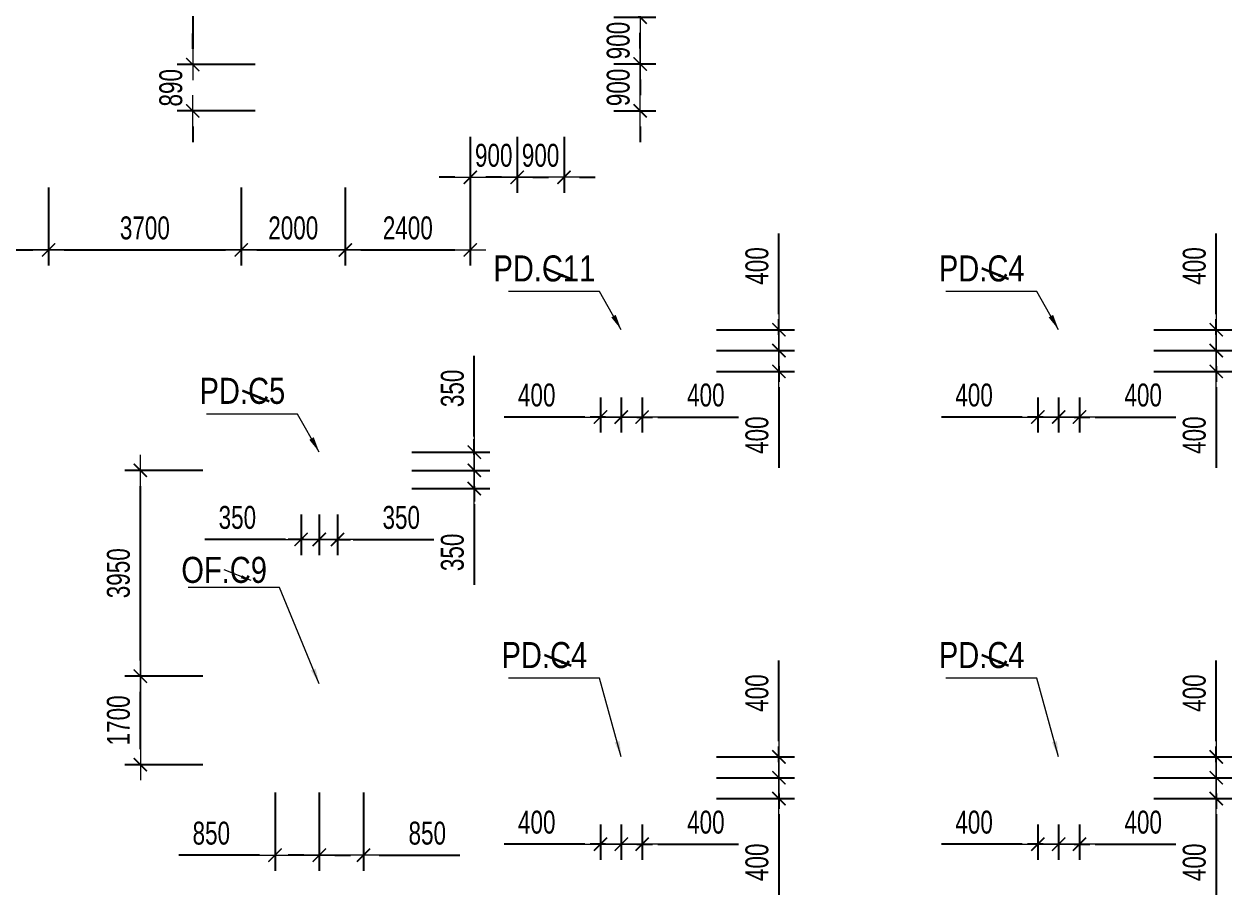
# Model space of a CAD drawing. Header units: millimetres. Extents: x -259680 to 699608, y -1281 to 104748.
# Drawn here: x 77531 to 100727, y 36251 to 52966 of the extents above; entities that cross this region are included whole.
import ezdxf
from ezdxf.enums import TextEntityAlignment as Align

# ---------------------------------------------------------------- set-up
doc = ezdxf.new("R2010")
doc.units = ezdxf.units.MM
doc.layers.get('0').update_dxf_attribs({"lineweight": 20})
doc.layers.get('Defpoints').update_dxf_attribs({"color": 151, "lineweight": 9})
for name, color, linetype, lineweight in [('$0$C1', 20, 'Continuous', 35), ('$1$NDC_S_ANNO', 7, 'Continuous', 20), ('$1$NDC_S_DIM', 1, 'Continuous', 15), ('$1$NDC_S_VN TEXT', 7, 'Continuous', 20), ('NDC_S_DIM', 1, 'Continuous', 15)]:
    doc.layers.add(name, color=color, linetype=linetype, lineweight=lineweight)
doc.styles.add('$1$NDC_DIM', font='', dxfattribs={"width": 0.75})
doc.styles.add('$2$ARIAL', font='arial.ttf', dxfattribs={"width": 0.8})
doc.styles.add('NDC_DIM', font='', dxfattribs={"width": 0.75})
doc.styles.get('$1$NDC_DIM').set_extended_font_data('Dotum')
doc.styles.get('NDC_DIM').set_extended_font_data('Dotum')
doc.dimstyles.new('$0$NDC_dim_150', dxfattribs={"dimscale": 150, "dimtxt": 2.2, "dimasz": 1.5, "dimexe": 1.5, "dimexo": 2.5, "dimgap": 1, "dimtad": 1, "dimdec": 0, "dimzin": 0, "dimdsep": 46, "dimtxsty": '$1$NDC_DIM', "dimblk": '$1$DIMMARK', "dimcen": 0.09, "dimdle": 1.2, "dimclrd": 1, "dimclre": 1, "dimclrt": 3, "dimadec": 0, "dimazin": 0, "dimtfac": 1, "dimtdec": 0, "dimtix": 1, "dimtofl": 0, "dimtmove": 0, "dimatfit": 3, "dimfxl": 0, "dimtolj": 1, "dimtzin": 0, "dimarcsym": 0})
doc.dimstyles.new('$1$NDC_dim_iso', dxfattribs={"dimtxt": 2.2, "dimasz": 1, "dimexe": 1.5, "dimexo": 2.5, "dimgap": 1, "dimtad": 1, "dimdec": 0, "dimzin": 0, "dimdsep": 46, "dimtxsty": '$1$NDC_DIM', "dimblk": '$1$DIMMARK', "dimcen": 0.09, "dimdle": 1.2, "dimclrd": 1, "dimclre": 1, "dimclrt": 3, "dimadec": 0, "dimazin": 0, "dimtfac": 1, "dimtdec": 0, "dimtix": 1, "dimtofl": 0, "dimtmove": 0, "dimatfit": 3, "dimfxl": 0, "dimtolj": 1, "dimtzin": 0, "dimarcsym": 0})
doc.dimstyles.new('NDC_dim_200', dxfattribs={"dimscale": 200, "dimtxt": 2.2, "dimasz": 1.5, "dimexe": 1.5, "dimexo": 2.5, "dimgap": 1, "dimtad": 1, "dimdec": 0, "dimzin": 0, "dimdsep": 46, "dimtxsty": 'NDC_DIM', "dimblk": 'DIMMARK', "dimcen": 0.09, "dimdle": 1.2, "dimclrd": 1, "dimclre": 1, "dimclrt": 3, "dimadec": 0, "dimazin": 0, "dimtfac": 1, "dimtdec": 0, "dimtix": 1, "dimtofl": 0, "dimtmove": 0, "dimatfit": 3, "dimfxl": 0, "dimtolj": 1, "dimtzin": 0, "dimarcsym": 0})

# ---------------------------------------------------------------- blocks, each defined once
blk = doc.blocks.new('$1$DIMMARK')
at = {"layer": '$1$NDC_S_DIM', "color": 1}
blk.add_line((-1.5, 0), (1, 0), dxfattribs=at)
at = {"layer": '$1$NDC_S_DIM', "color": 2, "const_width": 0.1}
blk.add_lwpolyline([(-0.424, -0.424), (0.424, 0.424)], dxfattribs=at)
blk = doc.blocks.new('DIMMARK')
at = {"layer": 'NDC_S_DIM', "color": 1}
blk.add_line((-1.5, 0), (1, 0), dxfattribs=at)
at = {"layer": 'NDC_S_DIM', "color": 2, "const_width": 0.1}
blk.add_lwpolyline([(-0.424, -0.424), (0.424, 0.424)], dxfattribs=at)
blk = doc.blocks.new('*D459')
at = {"layer": 'Defpoints', "color": 0, "ltscale": 100, "transparency": 16777216}
for p in [(89000, 38100), (89400, 38100), (89400, 37224)]:
    blk.add_point(p, dxfattribs=at)
at = {"layer": 'NDC_S_DIM', "color": 1, "lineweight": -2, "ltscale": 100, "transparency": 16777216}
for p, q in [((89000, 37600), (89000, 36924)), ((89400, 37600), (89400, 36924)), ((88700, 37224), (88400, 37224)), ((89700, 37224), (91249, 37224))]:
    blk.add_line(p, q, dxfattribs=at)
at = {"layer": 'NDC_S_DIM', "color": 1, "lineweight": -2, "ltscale": 100, "transparency": 16777216, "xscale": 300, "yscale": 300, "zscale": 300}
blk.add_blockref('DIMMARK', (89000, 37224), dxfattribs=at)
at = {"layer": 'NDC_S_DIM', "color": 1, "lineweight": -2, "ltscale": 100, "transparency": 16777216, "xscale": 300, "yscale": 300, "zscale": 300, "rotation": 180}
blk.add_blockref('DIMMARK', (89400, 37224), dxfattribs=at)
at = {"layer": 'NDC_S_DIM', "color": 3, "ltscale": 100, "transparency": 16777216, "insert": (90624, 37644), "char_height": 440, "attachment_point": 5, "style": 'NDC_DIM'}
blk.add_mtext('\\A1;400', dxfattribs=at)
blk = doc.blocks.new('*D460')
at = {"layer": 'Defpoints', "color": 0, "ltscale": 100, "transparency": 16777216}
for p in [(88600, 38100), (89000, 38100), (89000, 37224)]:
    blk.add_point(p, dxfattribs=at)
at = {"layer": 'NDC_S_DIM', "color": 1, "lineweight": -2, "ltscale": 100, "transparency": 16777216}
for p, q in [((88600, 37600), (88600, 36924)), ((89000, 37600), (89000, 36924)), ((88300, 37224), (86751, 37224)), ((89300, 37224), (89600, 37224))]:
    blk.add_line(p, q, dxfattribs=at)
at = {"layer": 'NDC_S_DIM', "color": 1, "lineweight": -2, "ltscale": 100, "transparency": 16777216, "xscale": 300, "yscale": 300, "zscale": 300}
blk.add_blockref('DIMMARK', (88600, 37224), dxfattribs=at)
at = {"layer": 'NDC_S_DIM', "color": 1, "lineweight": -2, "ltscale": 100, "transparency": 16777216, "xscale": 300, "yscale": 300, "zscale": 300, "rotation": 180}
blk.add_blockref('DIMMARK', (89000, 37224), dxfattribs=at)
at = {"layer": 'NDC_S_DIM', "color": 3, "ltscale": 100, "transparency": 16777216, "insert": (87376, 37644), "char_height": 440, "attachment_point": 5, "style": 'NDC_DIM'}
blk.add_mtext('\\A1;400', dxfattribs=at)
blk = doc.blocks.new('*D461')
at = {"layer": 'Defpoints', "color": 0, "ltscale": 100, "transparency": 16777216}
for p in [(89400, 38900), (92027, 38900), (89400, 38500)]:
    blk.add_point(p, dxfattribs=at)
at = {"layer": 'NDC_S_DIM', "color": 1, "lineweight": -2, "ltscale": 100, "transparency": 16777216}
for p, q in [((92027, 39200), (92027, 40749)), ((90827, 38900), (92327, 38900)), ((90827, 38500), (92327, 38500)), ((92027, 38200), (92027, 37900))]:
    blk.add_line(p, q, dxfattribs=at)
at = {"layer": 'NDC_S_DIM', "color": 1, "lineweight": -2, "ltscale": 100, "transparency": 16777216, "xscale": 300, "yscale": 300, "zscale": 300}
for p, rotation in [((92027, 38900), 270), ((92027, 38500), 90)]:
    blk.add_blockref('DIMMARK', p, dxfattribs=dict(at, rotation=rotation))
at = {"layer": 'NDC_S_DIM', "color": 3, "ltscale": 100, "transparency": 16777216, "insert": (91607, 40124), "char_height": 440, "attachment_point": 5, "rotation": 90, "style": 'NDC_DIM'}
blk.add_mtext('\\A1;400', dxfattribs=at)
blk = doc.blocks.new('*D462')
at = {"layer": 'Defpoints', "color": 0, "ltscale": 100, "transparency": 16777216}
for p in [(89400, 38500), (92027, 38500), (89400, 38100)]:
    blk.add_point(p, dxfattribs=at)
at = {"layer": 'NDC_S_DIM', "color": 1, "lineweight": -2, "ltscale": 100, "transparency": 16777216}
for p, q in [((92027, 38800), (92027, 39100)), ((90827, 38500), (92327, 38500)), ((90827, 38100), (92327, 38100)), ((92027, 37800), (92027, 36251))]:
    blk.add_line(p, q, dxfattribs=at)
at = {"layer": 'NDC_S_DIM', "color": 1, "lineweight": -2, "ltscale": 100, "transparency": 16777216, "xscale": 300, "yscale": 300, "zscale": 300}
for p, rotation in [((92027, 38500), 270), ((92027, 38100), 90)]:
    blk.add_blockref('DIMMARK', p, dxfattribs=dict(at, rotation=rotation))
at = {"layer": 'NDC_S_DIM', "color": 3, "ltscale": 100, "transparency": 16777216, "insert": (91607, 36876), "char_height": 440, "attachment_point": 5, "rotation": 90, "style": 'NDC_DIM'}
blk.add_mtext('\\A1;400', dxfattribs=at)
blk = doc.blocks.new('*D463')
at = {"layer": 'Defpoints', "color": 0, "ltscale": 100, "transparency": 16777216}
for p in [(97400, 38100), (97800, 38100), (97800, 37224)]:
    blk.add_point(p, dxfattribs=at)
at = {"layer": 'NDC_S_DIM', "color": 1, "lineweight": -2, "ltscale": 100, "transparency": 16777216}
for p, q in [((97400, 37600), (97400, 36924)), ((97800, 37600), (97800, 36924)), ((97100, 37224), (96800, 37224)), ((98100, 37224), (99649, 37224))]:
    blk.add_line(p, q, dxfattribs=at)
at = {"layer": 'NDC_S_DIM', "color": 1, "lineweight": -2, "ltscale": 100, "transparency": 16777216, "xscale": 300, "yscale": 300, "zscale": 300}
blk.add_blockref('DIMMARK', (97400, 37224), dxfattribs=at)
at = {"layer": 'NDC_S_DIM', "color": 1, "lineweight": -2, "ltscale": 100, "transparency": 16777216, "xscale": 300, "yscale": 300, "zscale": 300, "rotation": 180}
blk.add_blockref('DIMMARK', (97800, 37224), dxfattribs=at)
at = {"layer": 'NDC_S_DIM', "color": 3, "ltscale": 100, "transparency": 16777216, "insert": (99024, 37644), "char_height": 440, "attachment_point": 5, "style": 'NDC_DIM'}
blk.add_mtext('\\A1;400', dxfattribs=at)
blk = doc.blocks.new('*D464')
at = {"layer": 'Defpoints', "color": 0, "ltscale": 100, "transparency": 16777216}
for p in [(97000, 38100), (97400, 38100), (97400, 37224)]:
    blk.add_point(p, dxfattribs=at)
at = {"layer": 'NDC_S_DIM', "color": 1, "lineweight": -2, "ltscale": 100, "transparency": 16777216}
for p, q in [((97000, 37600), (97000, 36924)), ((97400, 37600), (97400, 36924)), ((96700, 37224), (95151, 37224)), ((97700, 37224), (98000, 37224))]:
    blk.add_line(p, q, dxfattribs=at)
at = {"layer": 'NDC_S_DIM', "color": 1, "lineweight": -2, "ltscale": 100, "transparency": 16777216, "xscale": 300, "yscale": 300, "zscale": 300}
blk.add_blockref('DIMMARK', (97000, 37224), dxfattribs=at)
at = {"layer": 'NDC_S_DIM', "color": 1, "lineweight": -2, "ltscale": 100, "transparency": 16777216, "xscale": 300, "yscale": 300, "zscale": 300, "rotation": 180}
blk.add_blockref('DIMMARK', (97400, 37224), dxfattribs=at)
at = {"layer": 'NDC_S_DIM', "color": 3, "ltscale": 100, "transparency": 16777216, "insert": (95776, 37644), "char_height": 440, "attachment_point": 5, "style": 'NDC_DIM'}
blk.add_mtext('\\A1;400', dxfattribs=at)
blk = doc.blocks.new('*D465')
at = {"layer": 'Defpoints', "color": 0, "ltscale": 100, "transparency": 16777216}
for p in [(97800, 38900), (100427, 38900), (97800, 38500)]:
    blk.add_point(p, dxfattribs=at)
at = {"layer": 'NDC_S_DIM', "color": 1, "lineweight": -2, "ltscale": 100, "transparency": 16777216}
for p, q in [((100427, 39200), (100427, 40749)), ((99227, 38900), (100727, 38900)), ((99227, 38500), (100727, 38500)), ((100427, 38200), (100427, 37900))]:
    blk.add_line(p, q, dxfattribs=at)
at = {"layer": 'NDC_S_DIM', "color": 1, "lineweight": -2, "ltscale": 100, "transparency": 16777216, "xscale": 300, "yscale": 300, "zscale": 300}
for p, rotation in [((100427, 38900), 270), ((100427, 38500), 90)]:
    blk.add_blockref('DIMMARK', p, dxfattribs=dict(at, rotation=rotation))
at = {"layer": 'NDC_S_DIM', "color": 3, "ltscale": 100, "transparency": 16777216, "insert": (100007, 40124), "char_height": 440, "attachment_point": 5, "rotation": 90, "style": 'NDC_DIM'}
blk.add_mtext('\\A1;400', dxfattribs=at)
blk = doc.blocks.new('*D466')
at = {"layer": 'Defpoints', "color": 0, "ltscale": 100, "transparency": 16777216}
for p in [(97800, 38500), (100427, 38500), (97800, 38100)]:
    blk.add_point(p, dxfattribs=at)
at = {"layer": 'NDC_S_DIM', "color": 1, "lineweight": -2, "ltscale": 100, "transparency": 16777216}
for p, q in [((100427, 38800), (100427, 39100)), ((99227, 38500), (100727, 38500)), ((99227, 38100), (100727, 38100)), ((100427, 37800), (100427, 36251))]:
    blk.add_line(p, q, dxfattribs=at)
at = {"layer": 'NDC_S_DIM', "color": 1, "lineweight": -2, "ltscale": 100, "transparency": 16777216, "xscale": 300, "yscale": 300, "zscale": 300}
for p, rotation in [((100427, 38500), 270), ((100427, 38100), 90)]:
    blk.add_blockref('DIMMARK', p, dxfattribs=dict(at, rotation=rotation))
at = {"layer": 'NDC_S_DIM', "color": 3, "ltscale": 100, "transparency": 16777216, "insert": (100007, 36876), "char_height": 440, "attachment_point": 5, "rotation": 90, "style": 'NDC_DIM'}
blk.add_mtext('\\A1;400', dxfattribs=at)
blk = doc.blocks.new('*D533')
at = {"layer": 'Defpoints', "color": 0, "ltscale": 100, "transparency": 16777216}
for p in [(97400, 46300), (97800, 46300), (97800, 45424)]:
    blk.add_point(p, dxfattribs=at)
at = {"layer": 'NDC_S_DIM', "color": 1, "lineweight": -2, "ltscale": 100, "transparency": 16777216}
for p, q in [((97400, 45800), (97400, 45124)), ((97800, 45800), (97800, 45124)), ((97100, 45424), (96800, 45424)), ((98100, 45424), (99649, 45424))]:
    blk.add_line(p, q, dxfattribs=at)
at = {"layer": 'NDC_S_DIM', "color": 1, "lineweight": -2, "ltscale": 100, "transparency": 16777216, "xscale": 300, "yscale": 300, "zscale": 300}
blk.add_blockref('DIMMARK', (97400, 45424), dxfattribs=at)
at = {"layer": 'NDC_S_DIM', "color": 1, "lineweight": -2, "ltscale": 100, "transparency": 16777216, "xscale": 300, "yscale": 300, "zscale": 300, "rotation": 180}
blk.add_blockref('DIMMARK', (97800, 45424), dxfattribs=at)
at = {"layer": 'NDC_S_DIM', "color": 3, "ltscale": 100, "transparency": 16777216, "insert": (99024, 45844), "char_height": 440, "attachment_point": 5, "style": 'NDC_DIM'}
blk.add_mtext('\\A1;400', dxfattribs=at)
blk = doc.blocks.new('*D534')
at = {"layer": 'Defpoints', "color": 0, "ltscale": 100, "transparency": 16777216}
for p in [(97000, 46300), (97400, 46300), (97400, 45424)]:
    blk.add_point(p, dxfattribs=at)
at = {"layer": 'NDC_S_DIM', "color": 1, "lineweight": -2, "ltscale": 100, "transparency": 16777216}
for p, q in [((97000, 45800), (97000, 45124)), ((97400, 45800), (97400, 45124)), ((96700, 45424), (95151, 45424)), ((97700, 45424), (98000, 45424))]:
    blk.add_line(p, q, dxfattribs=at)
at = {"layer": 'NDC_S_DIM', "color": 1, "lineweight": -2, "ltscale": 100, "transparency": 16777216, "xscale": 300, "yscale": 300, "zscale": 300}
blk.add_blockref('DIMMARK', (97000, 45424), dxfattribs=at)
at = {"layer": 'NDC_S_DIM', "color": 1, "lineweight": -2, "ltscale": 100, "transparency": 16777216, "xscale": 300, "yscale": 300, "zscale": 300, "rotation": 180}
blk.add_blockref('DIMMARK', (97400, 45424), dxfattribs=at)
at = {"layer": 'NDC_S_DIM', "color": 3, "ltscale": 100, "transparency": 16777216, "insert": (95776, 45844), "char_height": 440, "attachment_point": 5, "style": 'NDC_DIM'}
blk.add_mtext('\\A1;400', dxfattribs=at)
blk = doc.blocks.new('*D535')
at = {"layer": 'Defpoints', "color": 0, "ltscale": 100, "transparency": 16777216}
for p in [(97800, 47100), (100427, 47100), (97800, 46700)]:
    blk.add_point(p, dxfattribs=at)
at = {"layer": 'NDC_S_DIM', "color": 1, "lineweight": -2, "ltscale": 100, "transparency": 16777216}
for p, q in [((100427, 47400), (100427, 48949)), ((99227, 47100), (100727, 47100)), ((99227, 46700), (100727, 46700)), ((100427, 46400), (100427, 46100))]:
    blk.add_line(p, q, dxfattribs=at)
at = {"layer": 'NDC_S_DIM', "color": 1, "lineweight": -2, "ltscale": 100, "transparency": 16777216, "xscale": 300, "yscale": 300, "zscale": 300}
for p, rotation in [((100427, 47100), 270), ((100427, 46700), 90)]:
    blk.add_blockref('DIMMARK', p, dxfattribs=dict(at, rotation=rotation))
at = {"layer": 'NDC_S_DIM', "color": 3, "ltscale": 100, "transparency": 16777216, "insert": (100007, 48324), "char_height": 440, "attachment_point": 5, "rotation": 90, "style": 'NDC_DIM'}
blk.add_mtext('\\A1;400', dxfattribs=at)
blk = doc.blocks.new('*D536')
at = {"layer": 'Defpoints', "color": 0, "ltscale": 100, "transparency": 16777216}
for p in [(97800, 46700), (100427, 46700), (97800, 46300)]:
    blk.add_point(p, dxfattribs=at)
at = {"layer": 'NDC_S_DIM', "color": 1, "lineweight": -2, "ltscale": 100, "transparency": 16777216}
for p, q in [((100427, 47000), (100427, 47300)), ((99227, 46700), (100727, 46700)), ((99227, 46300), (100727, 46300)), ((100427, 46000), (100427, 44451))]:
    blk.add_line(p, q, dxfattribs=at)
at = {"layer": 'NDC_S_DIM', "color": 1, "lineweight": -2, "ltscale": 100, "transparency": 16777216, "xscale": 300, "yscale": 300, "zscale": 300}
for p, rotation in [((100427, 46700), 270), ((100427, 46300), 90)]:
    blk.add_blockref('DIMMARK', p, dxfattribs=dict(at, rotation=rotation))
at = {"layer": 'NDC_S_DIM', "color": 3, "ltscale": 100, "transparency": 16777216, "insert": (100007, 45076), "char_height": 440, "attachment_point": 5, "rotation": 90, "style": 'NDC_DIM'}
blk.add_mtext('\\A1;400', dxfattribs=at)
blk = doc.blocks.new('*D537')
at = {"layer": 'Defpoints', "color": 0, "ltscale": 100, "transparency": 16777216}
for p in [(89000, 46300), (89400, 46300), (89400, 45424)]:
    blk.add_point(p, dxfattribs=at)
at = {"layer": 'NDC_S_DIM', "color": 1, "lineweight": -2, "ltscale": 100, "transparency": 16777216}
for p, q in [((89000, 45800), (89000, 45124)), ((89400, 45800), (89400, 45124)), ((88700, 45424), (88400, 45424)), ((89700, 45424), (91249, 45424))]:
    blk.add_line(p, q, dxfattribs=at)
at = {"layer": 'NDC_S_DIM', "color": 1, "lineweight": -2, "ltscale": 100, "transparency": 16777216, "xscale": 300, "yscale": 300, "zscale": 300}
blk.add_blockref('DIMMARK', (89000, 45424), dxfattribs=at)
at = {"layer": 'NDC_S_DIM', "color": 1, "lineweight": -2, "ltscale": 100, "transparency": 16777216, "xscale": 300, "yscale": 300, "zscale": 300, "rotation": 180}
blk.add_blockref('DIMMARK', (89400, 45424), dxfattribs=at)
at = {"layer": 'NDC_S_DIM', "color": 3, "ltscale": 100, "transparency": 16777216, "insert": (90624, 45844), "char_height": 440, "attachment_point": 5, "style": 'NDC_DIM'}
blk.add_mtext('\\A1;400', dxfattribs=at)
blk = doc.blocks.new('*D538')
at = {"layer": 'Defpoints', "color": 0, "ltscale": 100, "transparency": 16777216}
for p in [(88600, 46300), (89000, 46300), (89000, 45424)]:
    blk.add_point(p, dxfattribs=at)
at = {"layer": 'NDC_S_DIM', "color": 1, "lineweight": -2, "ltscale": 100, "transparency": 16777216}
for p, q in [((88600, 45800), (88600, 45124)), ((89000, 45800), (89000, 45124)), ((88300, 45424), (86751, 45424)), ((89300, 45424), (89600, 45424))]:
    blk.add_line(p, q, dxfattribs=at)
at = {"layer": 'NDC_S_DIM', "color": 1, "lineweight": -2, "ltscale": 100, "transparency": 16777216, "xscale": 300, "yscale": 300, "zscale": 300}
blk.add_blockref('DIMMARK', (88600, 45424), dxfattribs=at)
at = {"layer": 'NDC_S_DIM', "color": 1, "lineweight": -2, "ltscale": 100, "transparency": 16777216, "xscale": 300, "yscale": 300, "zscale": 300, "rotation": 180}
blk.add_blockref('DIMMARK', (89000, 45424), dxfattribs=at)
at = {"layer": 'NDC_S_DIM', "color": 3, "ltscale": 100, "transparency": 16777216, "insert": (87376, 45844), "char_height": 440, "attachment_point": 5, "style": 'NDC_DIM'}
blk.add_mtext('\\A1;400', dxfattribs=at)
blk = doc.blocks.new('*D539')
at = {"layer": 'Defpoints', "color": 0, "ltscale": 100, "transparency": 16777216}
for p in [(89400, 47100), (92027, 47100), (89400, 46700)]:
    blk.add_point(p, dxfattribs=at)
at = {"layer": 'NDC_S_DIM', "color": 1, "lineweight": -2, "ltscale": 100, "transparency": 16777216}
for p, q in [((92027, 47400), (92027, 48949)), ((90827, 47100), (92327, 47100)), ((90827, 46700), (92327, 46700)), ((92027, 46400), (92027, 46100))]:
    blk.add_line(p, q, dxfattribs=at)
at = {"layer": 'NDC_S_DIM', "color": 1, "lineweight": -2, "ltscale": 100, "transparency": 16777216, "xscale": 300, "yscale": 300, "zscale": 300}
for p, rotation in [((92027, 47100), 270), ((92027, 46700), 90)]:
    blk.add_blockref('DIMMARK', p, dxfattribs=dict(at, rotation=rotation))
at = {"layer": 'NDC_S_DIM', "color": 3, "ltscale": 100, "transparency": 16777216, "insert": (91607, 48324), "char_height": 440, "attachment_point": 5, "rotation": 90, "style": 'NDC_DIM'}
blk.add_mtext('\\A1;400', dxfattribs=at)
blk = doc.blocks.new('*D540')
at = {"layer": 'Defpoints', "color": 0, "ltscale": 100, "transparency": 16777216}
for p in [(89400, 46700), (92027, 46700), (89400, 46300)]:
    blk.add_point(p, dxfattribs=at)
at = {"layer": 'NDC_S_DIM', "color": 1, "lineweight": -2, "ltscale": 100, "transparency": 16777216}
for p, q in [((92027, 47000), (92027, 47300)), ((90827, 46700), (92327, 46700)), ((90827, 46300), (92327, 46300)), ((92027, 46000), (92027, 44451))]:
    blk.add_line(p, q, dxfattribs=at)
at = {"layer": 'NDC_S_DIM', "color": 1, "lineweight": -2, "ltscale": 100, "transparency": 16777216, "xscale": 300, "yscale": 300, "zscale": 300}
for p, rotation in [((92027, 46700), 270), ((92027, 46300), 90)]:
    blk.add_blockref('DIMMARK', p, dxfattribs=dict(at, rotation=rotation))
at = {"layer": 'NDC_S_DIM', "color": 3, "ltscale": 100, "transparency": 16777216, "insert": (91607, 45076), "char_height": 440, "attachment_point": 5, "rotation": 90, "style": 'NDC_DIM'}
blk.add_mtext('\\A1;400', dxfattribs=at)
blk = doc.blocks.new('*D603')
at = {"layer": 'Defpoints', "color": 0, "ltscale": 100, "transparency": 16777216}
for p in [(83200, 38750), (84050, 38750), (84050, 37013)]:
    blk.add_point(p, dxfattribs=at)
at = {"layer": 'NDC_S_DIM', "color": 1, "lineweight": -2, "ltscale": 100, "transparency": 16777216}
for p, q in [((83200, 38213), (83200, 36713)), ((84050, 38213), (84050, 36713)), ((82900, 37013), (82600, 37013)), ((84350, 37013), (85899, 37013))]:
    blk.add_line(p, q, dxfattribs=at)
at = {"layer": 'NDC_S_DIM', "color": 1, "lineweight": -2, "ltscale": 100, "transparency": 16777216, "xscale": 300, "yscale": 300, "zscale": 300}
blk.add_blockref('DIMMARK', (83200, 37013), dxfattribs=at)
at = {"layer": 'NDC_S_DIM', "color": 1, "lineweight": -2, "ltscale": 100, "transparency": 16777216, "xscale": 300, "yscale": 300, "zscale": 300, "rotation": 180}
blk.add_blockref('DIMMARK', (84050, 37013), dxfattribs=at)
at = {"layer": 'NDC_S_DIM', "color": 3, "ltscale": 100, "transparency": 16777216, "insert": (85274, 37433), "char_height": 440, "attachment_point": 5, "style": 'NDC_DIM'}
blk.add_mtext('\\A1;850', dxfattribs=at)
blk = doc.blocks.new('*D604')
at = {"layer": 'Defpoints', "color": 0, "ltscale": 100, "transparency": 16777216}
for p in [(82350, 38750), (83200, 38750), (82350, 37013)]:
    blk.add_point(p, dxfattribs=at)
at = {"layer": 'NDC_S_DIM', "color": 1, "lineweight": -2, "ltscale": 100, "transparency": 16777216}
for p, q in [((82350, 38213), (82350, 36713)), ((83200, 38213), (83200, 36713)), ((82050, 37013), (80501, 37013)), ((83500, 37013), (83800, 37013))]:
    blk.add_line(p, q, dxfattribs=at)
at = {"layer": 'NDC_S_DIM', "color": 1, "lineweight": -2, "ltscale": 100, "transparency": 16777216, "xscale": 300, "yscale": 300, "zscale": 300}
blk.add_blockref('DIMMARK', (82350, 37013), dxfattribs=at)
at = {"layer": 'NDC_S_DIM', "color": 1, "lineweight": -2, "ltscale": 100, "transparency": 16777216, "xscale": 300, "yscale": 300, "zscale": 300, "rotation": 180}
blk.add_blockref('DIMMARK', (83200, 37013), dxfattribs=at)
at = {"layer": 'NDC_S_DIM', "color": 3, "ltscale": 100, "transparency": 16777216, "insert": (81126, 37433), "char_height": 440, "attachment_point": 5, "style": 'NDC_DIM'}
blk.add_mtext('\\A1;850', dxfattribs=at)
blk = doc.blocks.new('*D605')
at = {"layer": 'Defpoints', "color": 0, "ltscale": 100, "transparency": 16777216}
for p in [(79763, 40450), (82350, 40450), (82350, 38750)]:
    blk.add_point(p, dxfattribs=at)
at = {"layer": 'NDC_S_DIM', "color": 1, "lineweight": -2, "ltscale": 100, "transparency": 16777216}
for p, q in [((80963, 40450), (79463, 40450)), ((79763, 39050), (79763, 40150)), ((80963, 38750), (79463, 38750))]:
    blk.add_line(p, q, dxfattribs=at)
at = {"layer": 'NDC_S_DIM', "color": 1, "lineweight": -2, "ltscale": 100, "transparency": 16777216, "xscale": 300, "yscale": 300, "zscale": 300}
for p, rotation in [((79763, 40450), 90), ((79763, 38750), 270)]:
    blk.add_blockref('DIMMARK', p, dxfattribs=dict(at, rotation=rotation))
at = {"layer": 'NDC_S_DIM', "color": 3, "ltscale": 100, "transparency": 16777216, "insert": (79343, 39600), "char_height": 440, "attachment_point": 5, "rotation": 90, "style": 'NDC_DIM'}
blk.add_mtext('\\A1;1700', dxfattribs=at)
blk = doc.blocks.new('*D606')
at = {"layer": 'Defpoints', "color": 0, "ltscale": 100, "transparency": 16777216}
for p in [(79763, 44400), (82350, 44400), (82350, 40450)]:
    blk.add_point(p, dxfattribs=at)
at = {"layer": 'NDC_S_DIM', "color": 1, "lineweight": -2, "ltscale": 100, "transparency": 16777216}
for p, q in [((80963, 44400), (79463, 44400)), ((79763, 40750), (79763, 44100)), ((80963, 40450), (79463, 40450))]:
    blk.add_line(p, q, dxfattribs=at)
at = {"layer": 'NDC_S_DIM', "color": 1, "lineweight": -2, "ltscale": 100, "transparency": 16777216, "xscale": 300, "yscale": 300, "zscale": 300}
for p, rotation in [((79763, 44400), 90), ((79763, 40450), 270)]:
    blk.add_blockref('DIMMARK', p, dxfattribs=dict(at, rotation=rotation))
at = {"layer": 'NDC_S_DIM', "color": 3, "ltscale": 100, "transparency": 16777216, "insert": (79343, 42425), "char_height": 440, "attachment_point": 5, "rotation": 90, "style": 'NDC_DIM'}
blk.add_mtext('\\A1;3950', dxfattribs=at)
blk = doc.blocks.new('*D623')
at = {"layer": 'Defpoints', "color": 0, "ltscale": 100, "transparency": 16777216}
for p in [(83200, 44050), (83550, 44050), (83550, 43074)]:
    blk.add_point(p, dxfattribs=at)
at = {"layer": 'NDC_S_DIM', "color": 1, "lineweight": -2, "ltscale": 100, "transparency": 16777216}
for p, q in [((83200, 43550), (83200, 42774)), ((83550, 43550), (83550, 42774)), ((82900, 43074), (82600, 43074)), ((83850, 43074), (85399, 43074))]:
    blk.add_line(p, q, dxfattribs=at)
at = {"layer": 'NDC_S_DIM', "color": 1, "lineweight": -2, "ltscale": 100, "transparency": 16777216, "xscale": 300, "yscale": 300, "zscale": 300}
blk.add_blockref('DIMMARK', (83200, 43074), dxfattribs=at)
at = {"layer": 'NDC_S_DIM', "color": 1, "lineweight": -2, "ltscale": 100, "transparency": 16777216, "xscale": 300, "yscale": 300, "zscale": 300, "rotation": 180}
blk.add_blockref('DIMMARK', (83550, 43074), dxfattribs=at)
at = {"layer": 'NDC_S_DIM', "color": 3, "ltscale": 100, "transparency": 16777216, "insert": (84774, 43494), "char_height": 440, "attachment_point": 5, "style": 'NDC_DIM'}
blk.add_mtext('\\A1;350', dxfattribs=at)
blk = doc.blocks.new('*D624')
at = {"layer": 'Defpoints', "color": 0, "ltscale": 100, "transparency": 16777216}
for p in [(82850, 44050), (83200, 44050), (83200, 43074)]:
    blk.add_point(p, dxfattribs=at)
at = {"layer": 'NDC_S_DIM', "color": 1, "lineweight": -2, "ltscale": 100, "transparency": 16777216}
for p, q in [((82850, 43550), (82850, 42774)), ((83200, 43550), (83200, 42774)), ((82550, 43074), (81001, 43074)), ((83500, 43074), (83800, 43074))]:
    blk.add_line(p, q, dxfattribs=at)
at = {"layer": 'NDC_S_DIM', "color": 1, "lineweight": -2, "ltscale": 100, "transparency": 16777216, "xscale": 300, "yscale": 300, "zscale": 300}
blk.add_blockref('DIMMARK', (82850, 43074), dxfattribs=at)
at = {"layer": 'NDC_S_DIM', "color": 1, "lineweight": -2, "ltscale": 100, "transparency": 16777216, "xscale": 300, "yscale": 300, "zscale": 300, "rotation": 180}
blk.add_blockref('DIMMARK', (83200, 43074), dxfattribs=at)
at = {"layer": 'NDC_S_DIM', "color": 3, "ltscale": 100, "transparency": 16777216, "insert": (81626, 43494), "char_height": 440, "attachment_point": 5, "style": 'NDC_DIM'}
blk.add_mtext('\\A1;350', dxfattribs=at)
blk = doc.blocks.new('*D625')
at = {"layer": 'Defpoints', "color": 0, "ltscale": 100, "transparency": 16777216}
for p in [(83550, 44750), (86177, 44750), (83550, 44400)]:
    blk.add_point(p, dxfattribs=at)
at = {"layer": 'NDC_S_DIM', "color": 1, "lineweight": -2, "ltscale": 100, "transparency": 16777216}
for p, q in [((86177, 45050), (86177, 46599)), ((84977, 44750), (86477, 44750)), ((84977, 44400), (86477, 44400)), ((86177, 44100), (86177, 43800))]:
    blk.add_line(p, q, dxfattribs=at)
at = {"layer": 'NDC_S_DIM', "color": 1, "lineweight": -2, "ltscale": 100, "transparency": 16777216, "xscale": 300, "yscale": 300, "zscale": 300}
for p, rotation in [((86177, 44750), 270), ((86177, 44400), 90)]:
    blk.add_blockref('DIMMARK', p, dxfattribs=dict(at, rotation=rotation))
at = {"layer": 'NDC_S_DIM', "color": 3, "ltscale": 100, "transparency": 16777216, "insert": (85757, 45974), "char_height": 440, "attachment_point": 5, "rotation": 90, "style": 'NDC_DIM'}
blk.add_mtext('\\A1;350', dxfattribs=at)
blk = doc.blocks.new('*D626')
at = {"layer": 'Defpoints', "color": 0, "ltscale": 100, "transparency": 16777216}
for p in [(83550, 44400), (86177, 44400), (83550, 44050)]:
    blk.add_point(p, dxfattribs=at)
at = {"layer": 'NDC_S_DIM', "color": 1, "lineweight": -2, "ltscale": 100, "transparency": 16777216}
for p, q in [((86177, 44700), (86177, 45000)), ((84977, 44400), (86477, 44400)), ((84977, 44050), (86477, 44050)), ((86177, 43750), (86177, 42201))]:
    blk.add_line(p, q, dxfattribs=at)
at = {"layer": 'NDC_S_DIM', "color": 1, "lineweight": -2, "ltscale": 100, "transparency": 16777216, "xscale": 300, "yscale": 300, "zscale": 300}
for p, rotation in [((86177, 44400), 270), ((86177, 44050), 90)]:
    blk.add_blockref('DIMMARK', p, dxfattribs=dict(at, rotation=rotation))
at = {"layer": 'NDC_S_DIM', "color": 3, "ltscale": 100, "transparency": 16777216, "insert": (85757, 42826), "char_height": 440, "attachment_point": 5, "rotation": 90, "style": 'NDC_DIM'}
blk.add_mtext('\\A1;350', dxfattribs=at)
blk = doc.blocks.new('*D655')
at = {"layer": 'Defpoints', "color": 0, "ltscale": 100, "transparency": 16777216}
for p in [(88360, 53102), (88360, 52202), (89363, 52202)]:
    blk.add_point(p, dxfattribs=at)
at = {"layer": 'NDC_S_DIM', "color": 1, "lineweight": -2, "ltscale": 100, "transparency": 16777216}
for p, q in [((89363, 53402), (89363, 53702)), ((88860, 53102), (89663, 53102)), ((88860, 52202), (89663, 52202)), ((89363, 51902), (89363, 51602))]:
    blk.add_line(p, q, dxfattribs=at)
at = {"layer": 'NDC_S_DIM', "color": 1, "lineweight": -2, "ltscale": 100, "transparency": 16777216, "xscale": 300, "yscale": 300, "zscale": 300}
for p, rotation in [((89363, 53102), 270), ((89363, 52202), 90)]:
    blk.add_blockref('DIMMARK', p, dxfattribs=dict(at, rotation=rotation))
at = {"layer": 'NDC_S_DIM', "color": 3, "ltscale": 100, "transparency": 16777216, "insert": (88943, 52652), "char_height": 440, "attachment_point": 5, "rotation": 90, "style": 'NDC_DIM'}
blk.add_mtext('\\A1;900', dxfattribs=at)
blk = doc.blocks.new('*D656')
at = {"layer": 'Defpoints', "color": 0, "ltscale": 100, "transparency": 16777216}
for p in [(88360, 52202), (88360, 51302), (89363, 51302)]:
    blk.add_point(p, dxfattribs=at)
at = {"layer": 'NDC_S_DIM', "color": 1, "lineweight": -2, "ltscale": 100, "transparency": 16777216}
for p, q in [((89363, 52502), (89363, 52802)), ((88860, 52202), (89663, 52202)), ((88860, 51302), (89663, 51302)), ((89363, 51002), (89363, 50702))]:
    blk.add_line(p, q, dxfattribs=at)
at = {"layer": 'NDC_S_DIM', "color": 1, "lineweight": -2, "ltscale": 100, "transparency": 16777216, "xscale": 300, "yscale": 300, "zscale": 300}
for p, rotation in [((89363, 52202), 270), ((89363, 51302), 90)]:
    blk.add_blockref('DIMMARK', p, dxfattribs=dict(at, rotation=rotation))
at = {"layer": 'NDC_S_DIM', "color": 3, "ltscale": 100, "transparency": 16777216, "insert": (88943, 51752), "char_height": 440, "attachment_point": 5, "rotation": 90, "style": 'NDC_DIM'}
blk.add_mtext('\\A1;900', dxfattribs=at)
blk = doc.blocks.new('*D657')
at = {"layer": 'Defpoints', "color": 0, "ltscale": 100, "transparency": 16777216}
for p in [(87000, 51302), (87900, 51302), (87900, 50026)]:
    blk.add_point(p, dxfattribs=at)
at = {"layer": 'NDC_S_DIM', "color": 1, "lineweight": -2, "ltscale": 100, "transparency": 16777216}
for p, q in [((87000, 50802), (87000, 49726)), ((87900, 50802), (87900, 49726)), ((86700, 50026), (86400, 50026)), ((88200, 50026), (88500, 50026))]:
    blk.add_line(p, q, dxfattribs=at)
at = {"layer": 'NDC_S_DIM', "color": 1, "lineweight": -2, "ltscale": 100, "transparency": 16777216, "xscale": 300, "yscale": 300, "zscale": 300}
blk.add_blockref('DIMMARK', (87000, 50026), dxfattribs=at)
at = {"layer": 'NDC_S_DIM', "color": 1, "lineweight": -2, "ltscale": 100, "transparency": 16777216, "xscale": 300, "yscale": 300, "zscale": 300, "rotation": 180}
blk.add_blockref('DIMMARK', (87900, 50026), dxfattribs=at)
at = {"layer": 'NDC_S_DIM', "color": 3, "ltscale": 100, "transparency": 16777216, "insert": (87450, 50446), "char_height": 440, "attachment_point": 5, "style": 'NDC_DIM'}
blk.add_mtext('\\A1;900', dxfattribs=at)
blk = doc.blocks.new('*D658')
at = {"layer": 'Defpoints', "color": 0, "ltscale": 100, "transparency": 16777216}
for p in [(86100, 51302), (87000, 51302), (86100, 50026)]:
    blk.add_point(p, dxfattribs=at)
at = {"layer": 'NDC_S_DIM', "color": 1, "lineweight": -2, "ltscale": 100, "transparency": 16777216}
for p, q in [((86100, 50802), (86100, 49726)), ((87000, 50802), (87000, 49726)), ((85800, 50026), (85500, 50026)), ((87300, 50026), (87600, 50026))]:
    blk.add_line(p, q, dxfattribs=at)
at = {"layer": 'NDC_S_DIM', "color": 1, "lineweight": -2, "ltscale": 100, "transparency": 16777216, "xscale": 300, "yscale": 300, "zscale": 300}
blk.add_blockref('DIMMARK', (86100, 50026), dxfattribs=at)
at = {"layer": 'NDC_S_DIM', "color": 1, "lineweight": -2, "ltscale": 100, "transparency": 16777216, "xscale": 300, "yscale": 300, "zscale": 300, "rotation": 180}
blk.add_blockref('DIMMARK', (87000, 50026), dxfattribs=at)
at = {"layer": 'NDC_S_DIM', "color": 3, "ltscale": 100, "transparency": 16777216, "insert": (86550, 50446), "char_height": 440, "attachment_point": 5, "style": 'NDC_DIM'}
blk.add_mtext('\\A1;900', dxfattribs=at)
blk = doc.blocks.new('*D927')
at = {"layer": 'Defpoints', "color": 0, "ltscale": 100, "transparency": 16777216}
for p in [(78000, 51800), (81700, 51614), (81700, 48632)]:
    blk.add_point(p, dxfattribs=at)
at = {"layer": 'NDC_S_DIM', "color": 1, "lineweight": -2, "ltscale": 100, "transparency": 16777216}
for p, q in [((78000, 49832), (78000, 48332)), ((81700, 49832), (81700, 48332)), ((78300, 48632), (81400, 48632))]:
    blk.add_line(p, q, dxfattribs=at)
at = {"layer": 'NDC_S_DIM', "color": 1, "lineweight": -2, "ltscale": 100, "transparency": 16777216, "xscale": 300, "yscale": 300, "zscale": 300, "rotation": 180}
blk.add_blockref('DIMMARK', (78000, 48632), dxfattribs=at)
at = {"layer": 'NDC_S_DIM', "color": 1, "lineweight": -2, "ltscale": 100, "transparency": 16777216, "xscale": 300, "yscale": 300, "zscale": 300}
blk.add_blockref('DIMMARK', (81700, 48632), dxfattribs=at)
at = {"layer": 'NDC_S_DIM', "color": 3, "ltscale": 100, "transparency": 16777216, "insert": (79850, 49052), "char_height": 440, "attachment_point": 5, "style": 'NDC_DIM'}
blk.add_mtext('\\A1;3700', dxfattribs=at)
blk = doc.blocks.new('*D928')
at = {"layer": 'Defpoints', "color": 0, "ltscale": 100, "transparency": 16777216}
for p in [(81700, 51614), (83700, 51614), (83700, 48632)]:
    blk.add_point(p, dxfattribs=at)
at = {"layer": 'NDC_S_DIM', "color": 1, "lineweight": -2, "ltscale": 100, "transparency": 16777216}
for p, q in [((81700, 49832), (81700, 48332)), ((83700, 49832), (83700, 48332)), ((82000, 48632), (83400, 48632))]:
    blk.add_line(p, q, dxfattribs=at)
at = {"layer": 'NDC_S_DIM', "color": 1, "lineweight": -2, "ltscale": 100, "transparency": 16777216, "xscale": 300, "yscale": 300, "zscale": 300, "rotation": 180}
blk.add_blockref('DIMMARK', (81700, 48632), dxfattribs=at)
at = {"layer": 'NDC_S_DIM', "color": 1, "lineweight": -2, "ltscale": 100, "transparency": 16777216, "xscale": 300, "yscale": 300, "zscale": 300}
blk.add_blockref('DIMMARK', (83700, 48632), dxfattribs=at)
at = {"layer": 'NDC_S_DIM', "color": 3, "ltscale": 100, "transparency": 16777216, "insert": (82700, 49052), "char_height": 440, "attachment_point": 5, "style": 'NDC_DIM'}
blk.add_mtext('\\A1;2000', dxfattribs=at)
blk = doc.blocks.new('*D929')
at = {"layer": 'Defpoints', "color": 0, "ltscale": 100, "transparency": 16777216}
for p in [(83700, 51614), (86100, 51302), (86100, 48632)]:
    blk.add_point(p, dxfattribs=at)
at = {"layer": 'NDC_S_DIM', "color": 1, "lineweight": -2, "ltscale": 100, "transparency": 16777216}
for p, q in [((83700, 49832), (83700, 48332)), ((86100, 49832), (86100, 48332)), ((84000, 48632), (85800, 48632))]:
    blk.add_line(p, q, dxfattribs=at)
at = {"layer": 'NDC_S_DIM', "color": 1, "lineweight": -2, "ltscale": 100, "transparency": 16777216, "xscale": 300, "yscale": 300, "zscale": 300, "rotation": 180}
blk.add_blockref('DIMMARK', (83700, 48632), dxfattribs=at)
at = {"layer": 'NDC_S_DIM', "color": 1, "lineweight": -2, "ltscale": 100, "transparency": 16777216, "xscale": 300, "yscale": 300, "zscale": 300}
blk.add_blockref('DIMMARK', (86100, 48632), dxfattribs=at)
at = {"layer": 'NDC_S_DIM', "color": 3, "ltscale": 100, "transparency": 16777216, "insert": (84900, 49052), "char_height": 440, "attachment_point": 5, "style": 'NDC_DIM'}
blk.add_mtext('\\A1;2400', dxfattribs=at)
blk = doc.blocks.new('*D1000')
at = {"layer": 'Defpoints', "color": 0, "ltscale": 100, "transparency": 16777216}
for p in [(83700, 55150), (80770, 52190), (83700, 52190)]:
    blk.add_point(p, dxfattribs=at)
at = {"layer": 'NDC_S_DIM', "color": 1, "lineweight": -2, "ltscale": 100, "transparency": 16777216}
for p, q in [((81970, 55150), (80470, 55150)), ((80770, 54850), (80770, 52490)), ((81970, 52190), (80470, 52190))]:
    blk.add_line(p, q, dxfattribs=at)
at = {"layer": 'NDC_S_DIM', "color": 1, "lineweight": -2, "ltscale": 100, "transparency": 16777216, "xscale": 300, "yscale": 300, "zscale": 300}
for p, rotation in [((80770, 55150), 90), ((80770, 52190), 270)]:
    blk.add_blockref('DIMMARK', p, dxfattribs=dict(at, rotation=rotation))
at = {"layer": 'NDC_S_DIM', "color": 3, "ltscale": 100, "transparency": 16777216, "insert": (80350, 53670), "char_height": 440, "attachment_point": 5, "rotation": 90, "style": 'NDC_DIM'}
blk.add_mtext('\\A1;2960', dxfattribs=at)
blk = doc.blocks.new('*D1001')
at = {"layer": 'Defpoints', "color": 0, "ltscale": 100, "transparency": 16777216}
for p in [(83700, 52190), (80770, 51300), (83700, 51300)]:
    blk.add_point(p, dxfattribs=at)
at = {"layer": 'NDC_S_DIM', "color": 1, "lineweight": -2, "ltscale": 100, "transparency": 16777216}
for p, q in [((80770, 52490), (80770, 52790)), ((81970, 52190), (80470, 52190)), ((81970, 51300), (80470, 51300)), ((80770, 51000), (80770, 50700))]:
    blk.add_line(p, q, dxfattribs=at)
at = {"layer": 'NDC_S_DIM', "color": 1, "lineweight": -2, "ltscale": 100, "transparency": 16777216, "xscale": 300, "yscale": 300, "zscale": 300}
for p, rotation in [((80770, 52190), 270), ((80770, 51300), 90)]:
    blk.add_blockref('DIMMARK', p, dxfattribs=dict(at, rotation=rotation))
at = {"layer": 'NDC_S_DIM', "color": 3, "ltscale": 100, "transparency": 16777216, "insert": (80350, 51745), "char_height": 440, "attachment_point": 5, "rotation": 90, "style": 'NDC_DIM'}
blk.add_mtext('\\A1;890', dxfattribs=at)
blk = doc.blocks.new('*D1169')
at = {"layer": 'Defpoints', "color": 0, "ltscale": 100, "transparency": 16777216}
for p in [(78000, 51800), (73800, 49832), (78000, 48632)]:
    blk.add_point(p, dxfattribs=at)
at = {"layer": 'NDC_S_DIM', "color": 1, "lineweight": -2, "ltscale": 100, "transparency": 16777216}
for p, q in [((78000, 49832), (78000, 48332)), ((73800, 49332), (73800, 48332)), ((74100, 48632), (77700, 48632))]:
    blk.add_line(p, q, dxfattribs=at)
at = {"layer": 'NDC_S_DIM', "color": 1, "lineweight": -2, "ltscale": 100, "transparency": 16777216, "xscale": 300, "yscale": 300, "zscale": 300, "rotation": 180}
blk.add_blockref('DIMMARK', (73800, 48632), dxfattribs=at)
at = {"layer": 'NDC_S_DIM', "color": 1, "lineweight": -2, "ltscale": 100, "transparency": 16777216, "xscale": 300, "yscale": 300, "zscale": 300}
blk.add_blockref('DIMMARK', (78000, 48632), dxfattribs=at)
at = {"layer": 'NDC_S_DIM', "color": 3, "ltscale": 100, "transparency": 16777216, "insert": (75900, 49052), "char_height": 440, "attachment_point": 5, "style": 'NDC_DIM'}
blk.add_mtext('\\A1;4200', dxfattribs=at)
blk = doc.blocks.new('*U214')
at = {"layer": '$1$NDC_S_ANNO', "ltscale": 0.8, "style": '$2$ARIAL', "width": 0.8, "flags": 1}
blk.add_attdef('CHU_THICH', text='', height=2.5, dxfattribs=at).set_placement((0, 0), align=Align.MIDDLE_CENTER)
at = {"layer": '$1$NDC_S_ANNO', "ltscale": 0.8, "style": '$2$ARIAL', "width": 0.8}
blk.add_attdef('TEN', text='', height=2.5, dxfattribs=at).set_placement((-2.58, 1.03), align=Align.MIDDLE_CENTER)
at = {"layer": 'Defpoints'}
blk.add_leader([(0, 0), (-2.58, 1.03)], dimstyle='$1$NDC_dim_iso', override={"dimgap": 0.625, "dimtad": 0}, dxfattribs=at)
blk = doc.blocks.new('$0$co t check')
at = {"layer": '$0$C1', "xscale": 200, "yscale": 200, "zscale": 200}
for p, values in [((85998, 48071), {'TEN': 'PD.C11'}), ((94398, 48071), {'TEN': 'PD.C4'}), ((80198, 45721), {'TEN': 'PD.C5'}), ((85998, 40649), {'TEN': 'PD.C4'}), ((94398, 40649), {'TEN': 'PD.C4'})]:
    blk.add_blockref('*U214', p, dxfattribs=at).add_auto_attribs(values)
at = {"layer": '$1$NDC_S_VN TEXT', "xscale": 200, "yscale": 200, "zscale": 200}
blk.add_blockref('*U214', (79848, 42284), dxfattribs=at).add_auto_attribs({'TEN': 'OF.C9'})
at = {"layer": '$0$C1'}
for points in [[(86959, 47100), (86542, 47832), (84793, 47832)], [(95359, 47100), (94942, 47832), (93193, 47832)], [(81159, 44750), (80742, 45482), (78993, 45482)], [(86959, 38900), (86542, 40410), (84793, 40410)], [(95359, 38900), (94942, 40410), (93193, 40410)]]:
    blk.add_leader(points, dimstyle='$0$NDC_dim_150', override={"dimasz": 2, "dimgap": 1, "dimtad": 0}, dxfattribs=at)
blk.add_leader([(81159, 40300), (80392, 42153), (78642, 42153)], dimstyle='$0$NDC_dim_150', override={"dimasz": 2, "dimgap": 1, "dimtad": 0})

msp = doc.modelspace()

# ---------------------------------------------------------------- block references
at = {"layer": '$1$NDC_S_DIM'}
msp.add_blockref('$0$co t check', (2040.6, 0), dxfattribs=at)

# ---------------------------------------------------------------- dimensions: what is measured, and where the dimension line sits
at = {"layer": 'NDC_S_DIM', "ltscale": 100}
for base, p1, p2, picture, middle in [((80770, 52190), (83700, 55150), (83700, 52190), '*D1000', (80350, 53670)), ((80770, 51300), (83700, 52190), (83700, 51300), '*D1001', (80350, 51745))]:
    dim = msp.add_linear_dim(base=base, p1=p1, p2=p2, angle=90, dimstyle='NDC_dim_200', override={"dimtmove": 1}, dxfattribs=at)
    dim.commit()
    dim.dimension.update_dxf_attribs({"geometry": picture, "text_midpoint": middle})
for base, p1, p2, angle, picture, middle in [((89363.3, 52202.2), (88360.2, 53102.2), (88360.2, 52202.2), 90, '*D655', (88943.3, 52652.2)), ((89363.3, 51302.2), (88360.2, 52202.2), (88360.2, 51302.2), 90, '*D656', (88943.3, 51752.2)), ((86100.2, 50025.8), (87000, 51302.2), (86100.2, 51302.2), 180, '*D658', (86550.1, 50445.8)), ((79763.2, 44400), (82350, 40450), (82350, 44400), 90, '*D606', (79343.2, 42425)), ((79763.2, 40450), (82350, 38750), (82350, 40450), 90, '*D605', (79343.2, 39600))]:
    dim = msp.add_linear_dim(base=base, p1=p1, p2=p2, angle=angle, dimstyle='NDC_dim_200', dxfattribs=at)
    dim.commit()
    dim.dimension.update_dxf_attribs({"geometry": picture, "text_midpoint": middle})
for base, p1, p2, picture, middle in [((78000, 48632), (73800.2, 49832), (78000, 51800), '*D1169', (75900.1, 49052)), ((87899.8, 50025.8), (87000, 51302.2), (87899.8, 51302.2), '*D657', (87449.9, 50445.8))]:
    dim = msp.add_linear_dim(base=base, p1=p1, p2=p2, dimstyle='NDC_dim_200', dxfattribs=at)
    dim.commit()
    dim.dimension.update_dxf_attribs({"geometry": picture, "text_midpoint": middle})
for base, p1, p2, picture, middle in [((81700, 48632), (78000, 51800), (81700, 51614.3), '*D927', (79850, 49052)), ((83700, 48632), (81700, 51614.3), (83700, 51614.3), '*D928', (82700, 49052)), ((86100.2, 48632), (83700, 51614.3), (86100.2, 51302.2), '*D929', (84900.1, 49052))]:
    dim = msp.add_linear_dim(base=base, p1=p1, p2=p2, dimstyle='NDC_dim_200', override={"dimtmove": 1}, dxfattribs=at)
    dim.commit()
    dim.dimension.update_dxf_attribs({"geometry": picture, "text_midpoint": middle})
for base, p1, p2, angle, picture, middle in [((92026.7, 47100), (89400, 46700), (89400, 47100), 90, '*D539', (92026.7, 48324.3)), ((100426.7, 47100), (97800, 46700), (97800, 47100), 90, '*D535', (100426.7, 48324.3)), ((92026.7, 46700), (89400, 46300), (89400, 46700), 90, '*D540', (92026.7, 45075.7)), ((100426.7, 46700), (97800, 46300), (97800, 46700), 90, '*D536', (100426.7, 45075.7)), ((86176.7, 44750), (83550, 44400), (83550, 44750), 90, '*D625', (86176.7, 45974.3)), ((86176.7, 44400), (83550, 44050), (83550, 44400), 90, '*D626', (86176.7, 42825.7)), ((92026.7, 38900), (89400, 38500), (89400, 38900), 90, '*D461', (92026.7, 40124.3)), ((100426.7, 38900), (97800, 38500), (97800, 38900), 90, '*D465', (100426.7, 40124.3)), ((92026.7, 38500), (89400, 38100), (89400, 38500), 90, '*D462', (92026.7, 36875.7)), ((100426.7, 38500), (97800, 38100), (97800, 38500), 90, '*D466', (100426.7, 36875.7)), ((82350, 37012.6), (83200, 38750), (82350, 38750), 180, '*D604', (81125.7, 37012.6))]:
    dim = msp.add_linear_dim(base=base, p1=p1, p2=p2, angle=angle, dimstyle='NDC_dim_200', dxfattribs=at)
    dim.commit()
    dim.dimension.update_dxf_attribs({"geometry": picture, "text_midpoint": middle, "dimtype": 160})
for base, p1, p2, picture, middle in [((89000, 45424.4), (88600, 46300), (89000, 46300), '*D538', (87375.7, 45424.4)), ((89400, 45424.4), (89000, 46300), (89400, 46300), '*D537', (90624.3, 45424.4)), ((97400, 45424.4), (97000, 46300), (97400, 46300), '*D534', (95775.7, 45424.4)), ((97800, 45424.4), (97400, 46300), (97800, 46300), '*D533', (99024.3, 45424.4)), ((83200, 43074.4), (82850, 44050), (83200, 44050), '*D624', (81625.7, 43074.4)), ((83550, 43074.4), (83200, 44050), (83550, 44050), '*D623', (84774.3, 43074.4)), ((84050, 37012.6), (83200, 38750), (84050, 38750), '*D603', (85274.3, 37012.6)), ((89000, 37224.4), (88600, 38100), (89000, 38100), '*D460', (87375.7, 37224.4)), ((89400, 37224.4), (89000, 38100), (89400, 38100), '*D459', (90624.3, 37224.4)), ((97400, 37224.4), (97000, 38100), (97400, 38100), '*D464', (95775.7, 37224.4)), ((97800, 37224.4), (97400, 38100), (97800, 38100), '*D463', (99024.3, 37224.4))]:
    dim = msp.add_linear_dim(base=base, p1=p1, p2=p2, dimstyle='NDC_dim_200', dxfattribs=at)
    dim.commit()
    dim.dimension.update_dxf_attribs({"geometry": picture, "text_midpoint": middle, "dimtype": 160})

doc.saveas('drawing.dxf')
